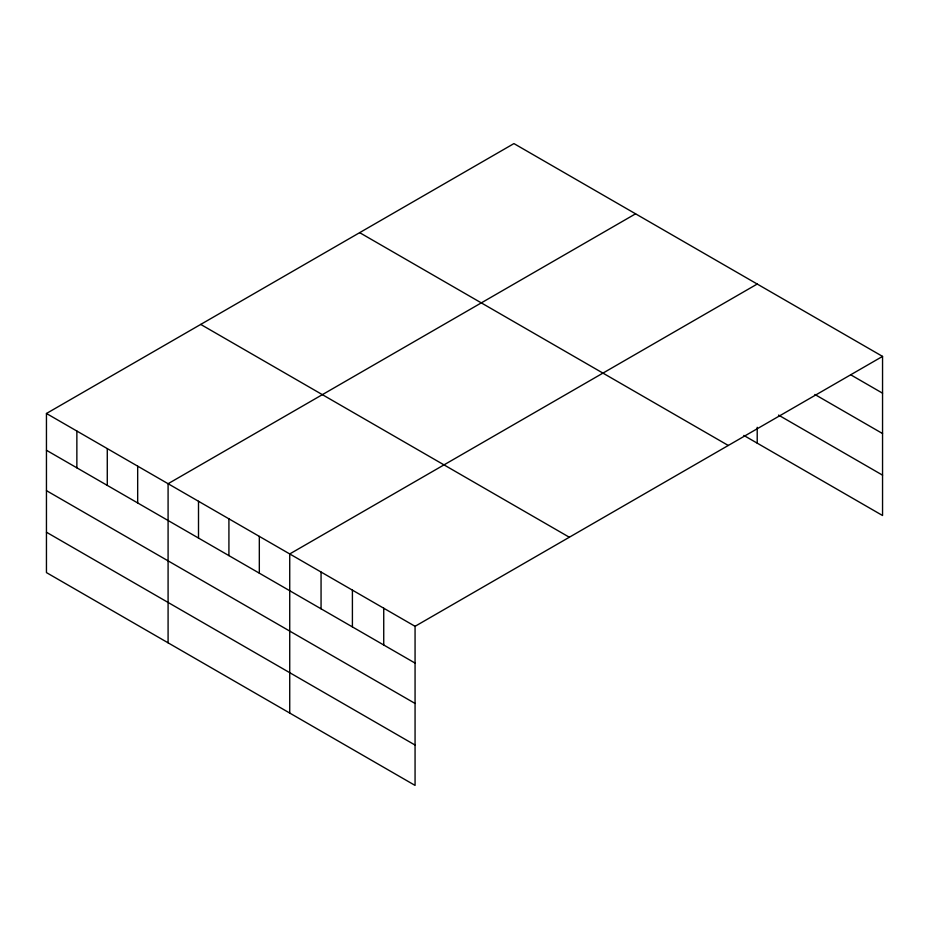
<?xml version="1.0" encoding="UTF-8"?>
<svg xmlns="http://www.w3.org/2000/svg" width="929" height="929" viewBox="0 0 929 929"><rect width="100%" height="100%" fill="white"/><g stroke="black" fill="none" stroke-linecap="round" stroke-linejoin="round"><path stroke-width="1.39" d="M882.55 356.399L415.066 626.309L415.066 785.411L46.45 572.601L46.45 413.486L513.934 143.589L882.55 356.399L882.55 515.514L743.839 435.434M635.575 213.821L168.091 483.719L168.091 642.822M757.216 284.042L289.732 553.951L289.732 713.054M851.219 375.095L882.55 393.188M814.872 394.477L882.55 433.553M778.525 415.089L882.55 475.149M359.662 232.656L728.278 445.467M200.722 324.418L569.338 537.241M46.45 413.486L415.066 626.309M46.45 450.275L415.066 663.085M46.45 490.64L415.066 703.45M46.45 532.224L415.066 745.046M757.216 427.294L757.216 443.156M383.735 608.216L383.735 645.005M352.405 590.124L352.405 626.912M321.062 572.032L321.062 608.82M259.319 536.393L259.319 573.17M228.917 518.835L228.917 555.612M198.504 501.277L198.504 538.054M137.678 466.161L137.678 502.949M107.276 448.602L107.276 485.391M76.863 431.044L76.863 467.833"/></g></svg>
